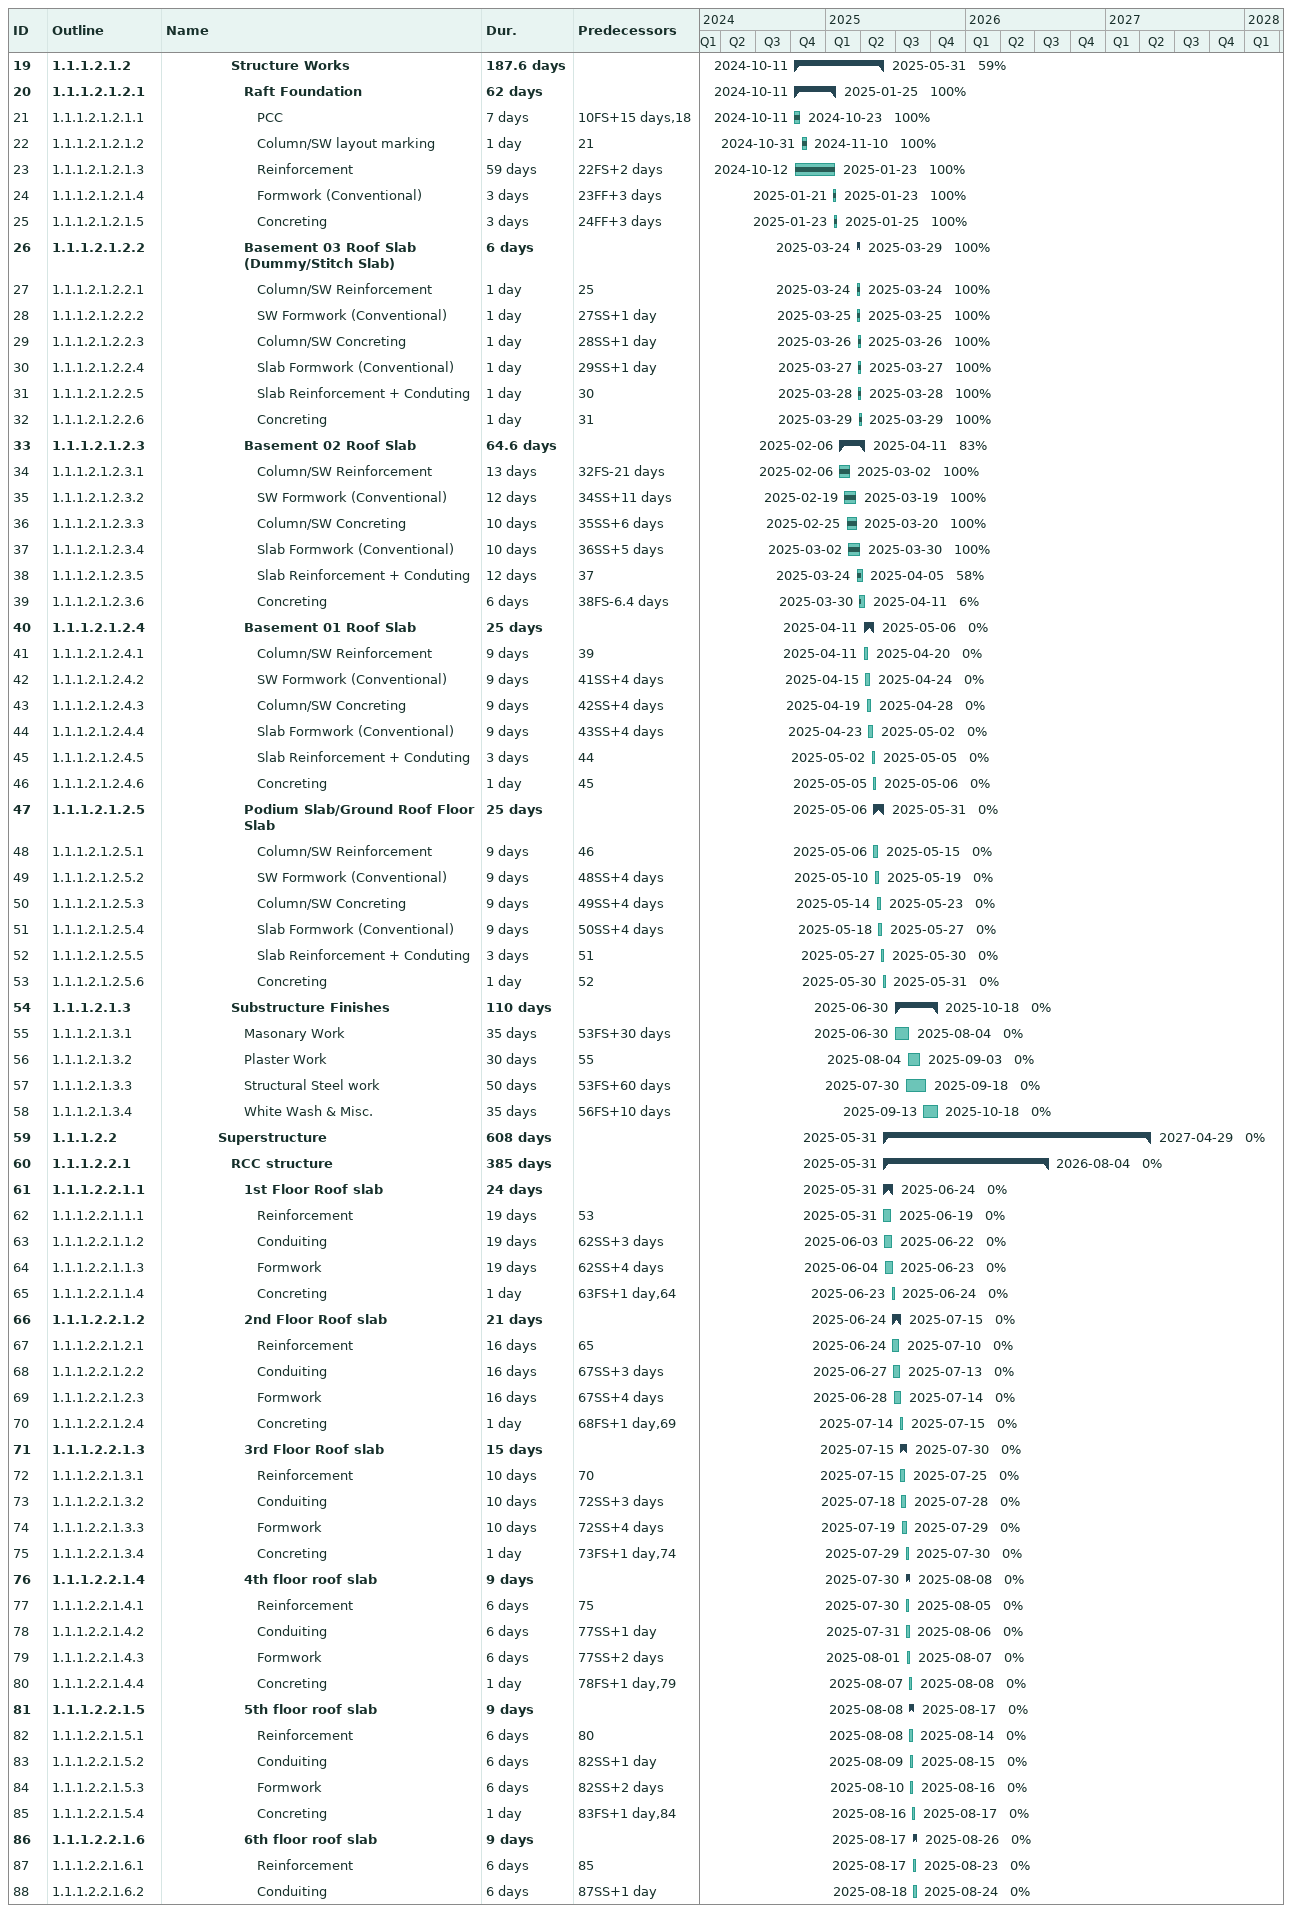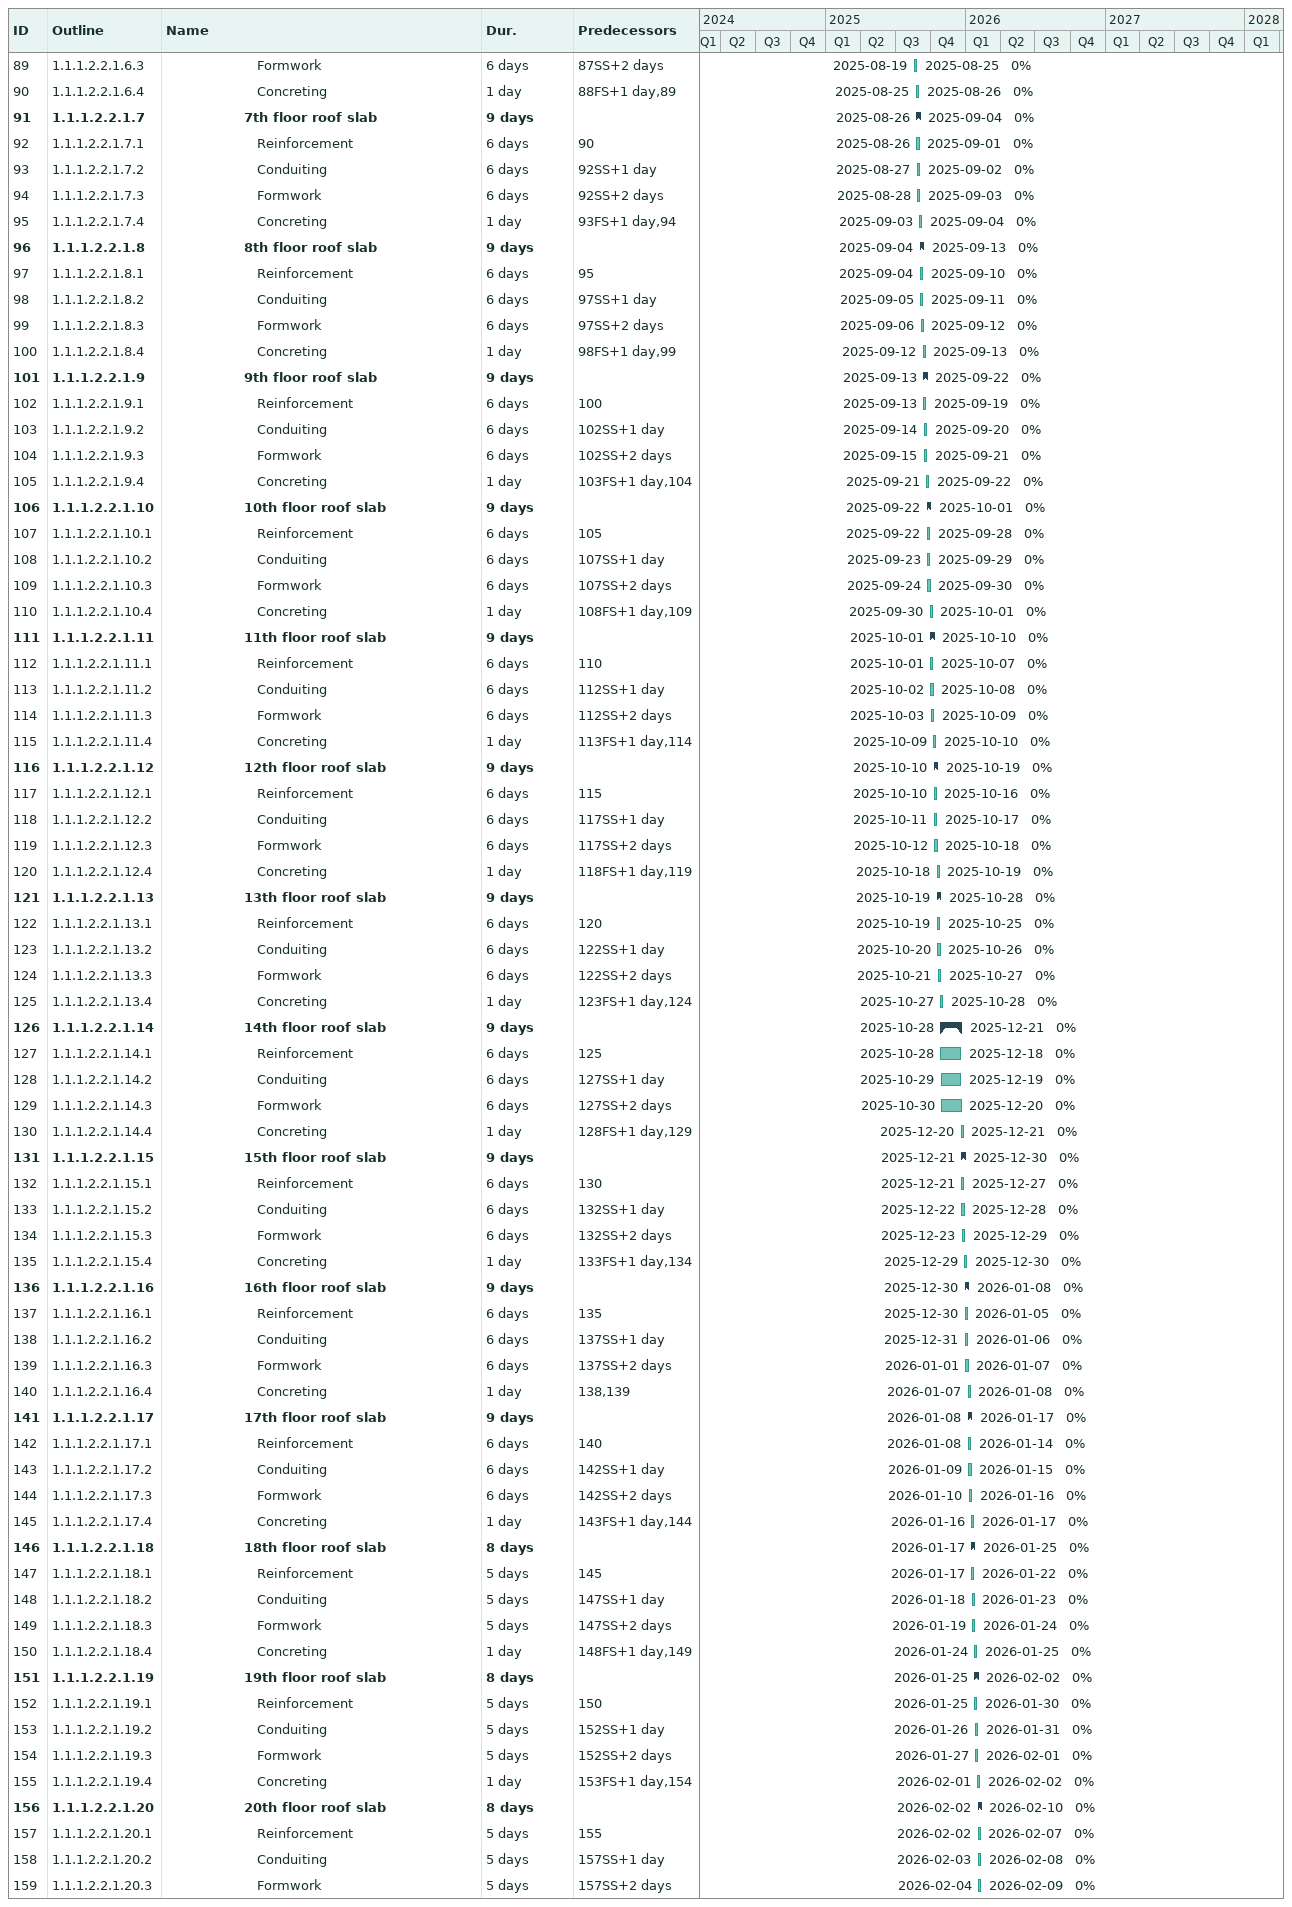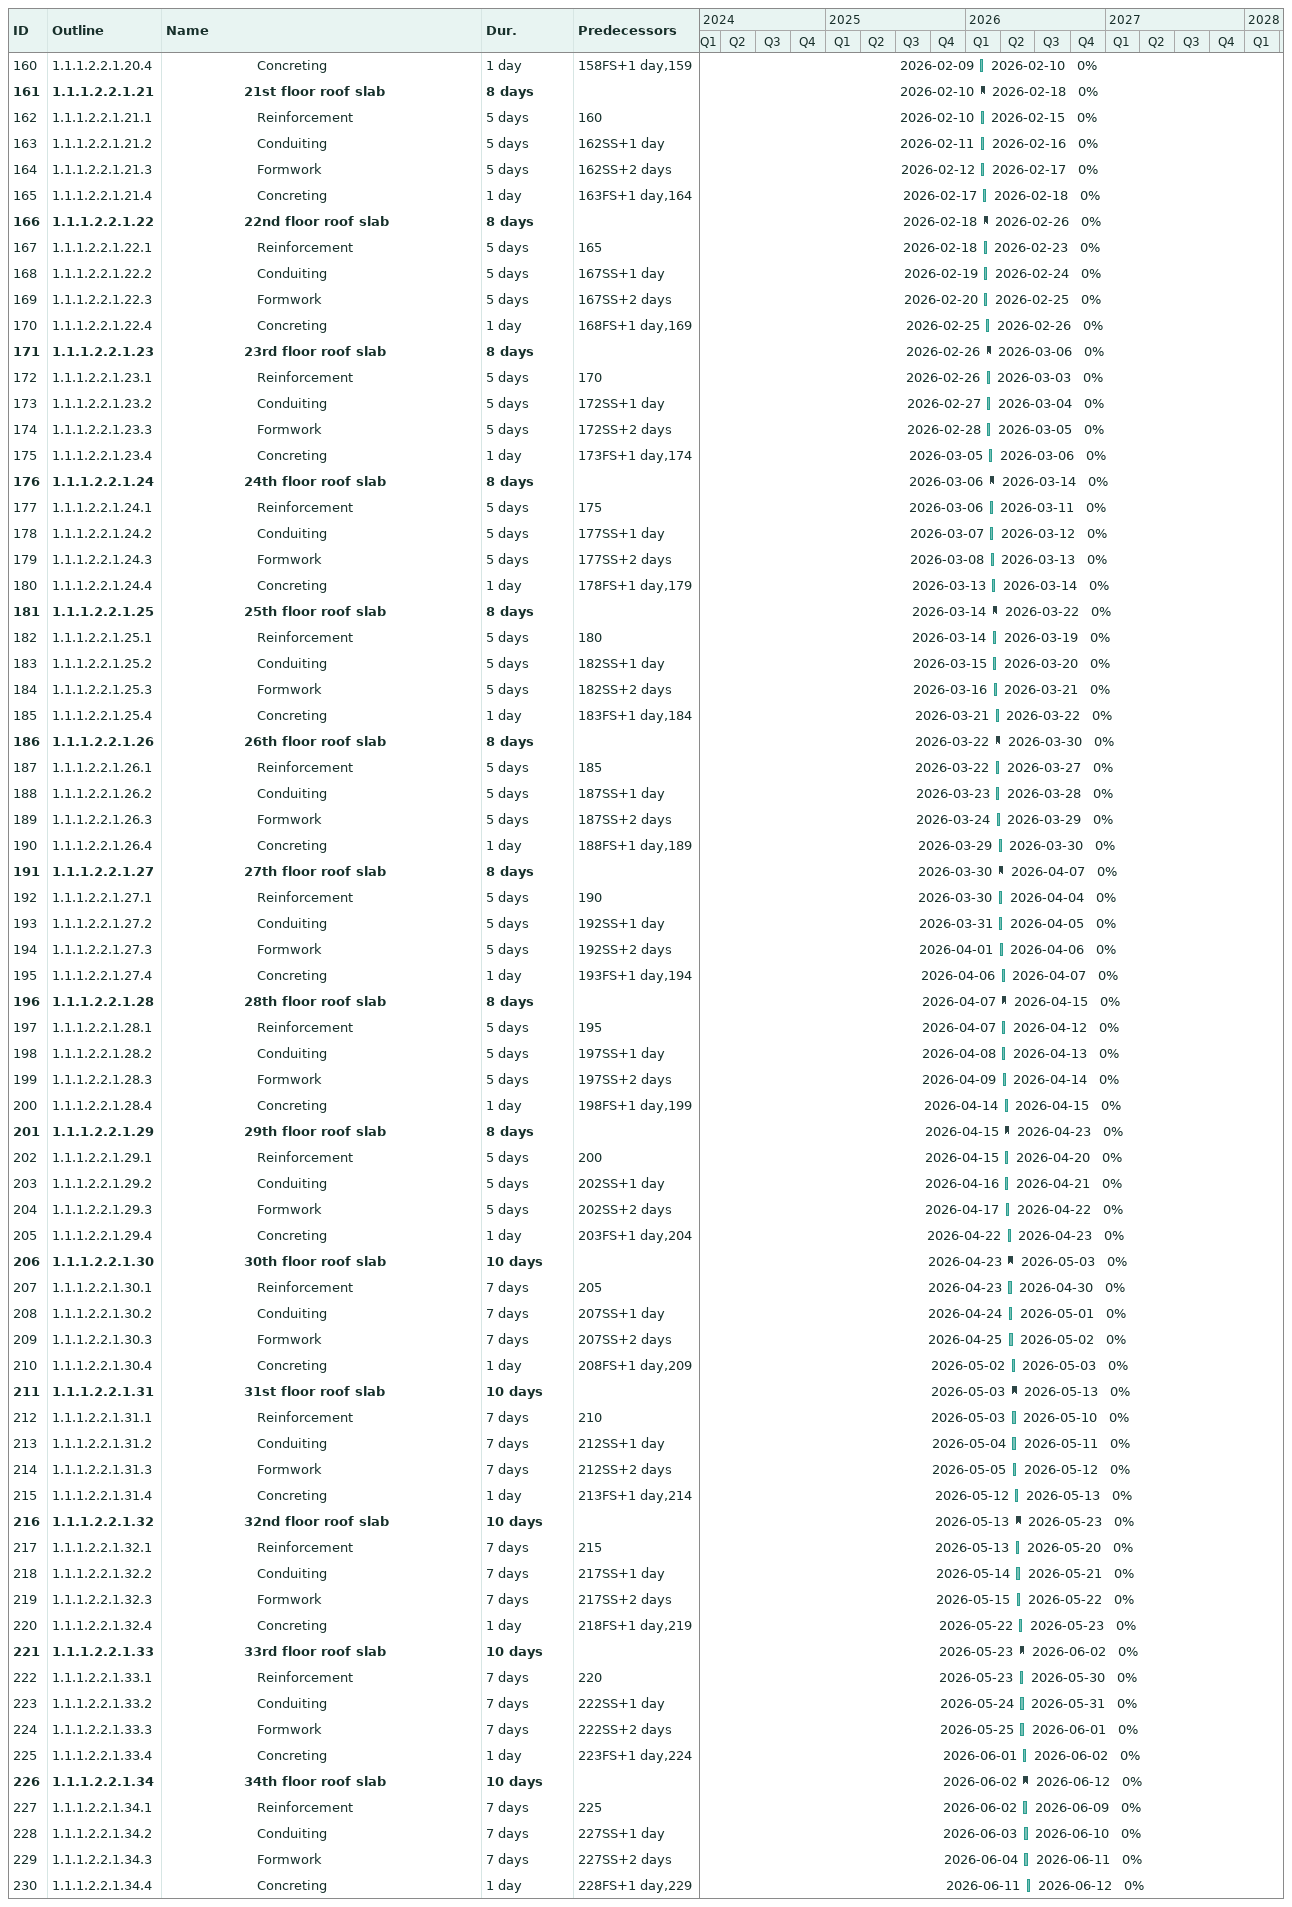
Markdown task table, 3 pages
| ID | WBS | Task | Duration | Start | Finish | Predecessors | % complete |
|---|---|---|---|---|---|---|---|
| 19 | 1.1.1.2.1.2 | **Structure Works** | 187.6d | 2024-10-11 | 2025-05-31 |  | 59 |
| 20 | 1.1.1.2.1.2.1 | **Raft Foundation** | 62d | 2024-10-11 | 2025-01-25 |  | 100 |
| 21 | 1.1.1.2.1.2.1.1 | PCC | 7d | 2024-10-11 | 2024-10-23 | 10FS+15d, 18 | 100 |
| 22 | 1.1.1.2.1.2.1.2 | Column/SW layout marking | 1d | 2024-10-31 | 2024-11-10 | 21 | 100 |
| 23 | 1.1.1.2.1.2.1.3 | Reinforcement | 59d | 2024-10-12 | 2025-01-23 | 22FS+2d | 100 |
| 24 | 1.1.1.2.1.2.1.4 | Formwork (Conventional) | 3d | 2025-01-21 | 2025-01-23 | 23FF+3d | 100 |
| 25 | 1.1.1.2.1.2.1.5 | Concreting | 3d | 2025-01-23 | 2025-01-25 | 24FF+3d | 100 |
| 26 | 1.1.1.2.1.2.2 | **Basement 03 Roof Slab (Dummy/Stitch Slab)** | 6d | 2025-03-24 | 2025-03-29 |  | 100 |
| 27 | 1.1.1.2.1.2.2.1 | Column/SW Reinforcement | 1d | 2025-03-24 | 2025-03-24 | 25 | 100 |
| 28 | 1.1.1.2.1.2.2.2 | SW Formwork (Conventional) | 1d | 2025-03-25 | 2025-03-25 | 27SS+1d | 100 |
| 29 | 1.1.1.2.1.2.2.3 | Column/SW Concreting | 1d | 2025-03-26 | 2025-03-26 | 28SS+1d | 100 |
| 30 | 1.1.1.2.1.2.2.4 | Slab Formwork (Conventional) | 1d | 2025-03-27 | 2025-03-27 | 29SS+1d | 100 |
| 31 | 1.1.1.2.1.2.2.5 | Slab Reinforcement + Conduting | 1d | 2025-03-28 | 2025-03-28 | 30 | 100 |
| 32 | 1.1.1.2.1.2.2.6 | Concreting | 1d | 2025-03-29 | 2025-03-29 | 31 | 100 |
| 33 | 1.1.1.2.1.2.3 | **Basement 02 Roof Slab** | 64.6d | 2025-02-06 | 2025-04-11 |  | 83 |
| 34 | 1.1.1.2.1.2.3.1 | Column/SW Reinforcement | 13d | 2025-02-06 | 2025-03-02 | 32FS-21d | 100 |
| 35 | 1.1.1.2.1.2.3.2 | SW Formwork (Conventional) | 12d | 2025-02-19 | 2025-03-19 | 34SS+11d | 100 |
| 36 | 1.1.1.2.1.2.3.3 | Column/SW Concreting | 10d | 2025-02-25 | 2025-03-20 | 35SS+6d | 100 |
| 37 | 1.1.1.2.1.2.3.4 | Slab Formwork (Conventional) | 10d | 2025-03-02 | 2025-03-30 | 36SS+5d | 100 |
| 38 | 1.1.1.2.1.2.3.5 | Slab Reinforcement + Conduting | 12d | 2025-03-24 | 2025-04-05 | 37 | 58 |
| 39 | 1.1.1.2.1.2.3.6 | Concreting | 6d | 2025-03-30 | 2025-04-11 | 38FS-6.4d | 6 |
| 40 | 1.1.1.2.1.2.4 | **Basement 01 Roof Slab** | 25d | 2025-04-11 | 2025-05-06 |  | 0 |
| 41 | 1.1.1.2.1.2.4.1 | Column/SW Reinforcement | 9d | 2025-04-11 | 2025-04-20 | 39 | 0 |
| 42 | 1.1.1.2.1.2.4.2 | SW Formwork (Conventional) | 9d | 2025-04-15 | 2025-04-24 | 41SS+4d | 0 |
| 43 | 1.1.1.2.1.2.4.3 | Column/SW Concreting | 9d | 2025-04-19 | 2025-04-28 | 42SS+4d | 0 |
| 44 | 1.1.1.2.1.2.4.4 | Slab Formwork (Conventional) | 9d | 2025-04-23 | 2025-05-02 | 43SS+4d | 0 |
| 45 | 1.1.1.2.1.2.4.5 | Slab Reinforcement + Conduting | 3d | 2025-05-02 | 2025-05-05 | 44 | 0 |
| 46 | 1.1.1.2.1.2.4.6 | Concreting | 1d | 2025-05-05 | 2025-05-06 | 45 | 0 |
| 47 | 1.1.1.2.1.2.5 | **Podium Slab/Ground Roof Floor Slab** | 25d | 2025-05-06 | 2025-05-31 |  | 0 |
| 48 | 1.1.1.2.1.2.5.1 | Column/SW Reinforcement | 9d | 2025-05-06 | 2025-05-15 | 46 | 0 |
| 49 | 1.1.1.2.1.2.5.2 | SW Formwork (Conventional) | 9d | 2025-05-10 | 2025-05-19 | 48SS+4d | 0 |
| 50 | 1.1.1.2.1.2.5.3 | Column/SW Concreting | 9d | 2025-05-14 | 2025-05-23 | 49SS+4d | 0 |
| 51 | 1.1.1.2.1.2.5.4 | Slab Formwork (Conventional) | 9d | 2025-05-18 | 2025-05-27 | 50SS+4d | 0 |
| 52 | 1.1.1.2.1.2.5.5 | Slab Reinforcement + Conduting | 3d | 2025-05-27 | 2025-05-30 | 51 | 0 |
| 53 | 1.1.1.2.1.2.5.6 | Concreting | 1d | 2025-05-30 | 2025-05-31 | 52 | 0 |
| 54 | 1.1.1.2.1.3 | **Substructure Finishes** | 110d | 2025-06-30 | 2025-10-18 |  | 0 |
| 55 | 1.1.1.2.1.3.1 | Masonary Work | 35d | 2025-06-30 | 2025-08-04 | 53FS+30d | 0 |
| 56 | 1.1.1.2.1.3.2 | Plaster Work | 30d | 2025-08-04 | 2025-09-03 | 55 | 0 |
| 57 | 1.1.1.2.1.3.3 | Structural Steel work | 50d | 2025-07-30 | 2025-09-18 | 53FS+60d | 0 |
| 58 | 1.1.1.2.1.3.4 | White Wash & Misc. | 35d | 2025-09-13 | 2025-10-18 | 56FS+10d | 0 |
| 59 | 1.1.1.2.2 | **Superstructure** | 608d | 2025-05-31 | 2027-04-29 |  | 0 |
| 60 | 1.1.1.2.2.1 | **RCC structure** | 385d | 2025-05-31 | 2026-08-04 |  | 0 |
| 61 | 1.1.1.2.2.1.1 | **1st Floor Roof slab** | 24d | 2025-05-31 | 2025-06-24 |  | 0 |
| 62 | 1.1.1.2.2.1.1.1 | Reinforcement | 19d | 2025-05-31 | 2025-06-19 | 53 | 0 |
| 63 | 1.1.1.2.2.1.1.2 | Conduiting | 19d | 2025-06-03 | 2025-06-22 | 62SS+3d | 0 |
| 64 | 1.1.1.2.2.1.1.3 | Formwork | 19d | 2025-06-04 | 2025-06-23 | 62SS+4d | 0 |
| 65 | 1.1.1.2.2.1.1.4 | Concreting | 1d | 2025-06-23 | 2025-06-24 | 63FS+1d, 64 | 0 |
| 66 | 1.1.1.2.2.1.2 | **2nd Floor Roof slab** | 21d | 2025-06-24 | 2025-07-15 |  | 0 |
| 67 | 1.1.1.2.2.1.2.1 | Reinforcement | 16d | 2025-06-24 | 2025-07-10 | 65 | 0 |
| 68 | 1.1.1.2.2.1.2.2 | Conduiting | 16d | 2025-06-27 | 2025-07-13 | 67SS+3d | 0 |
| 69 | 1.1.1.2.2.1.2.3 | Formwork | 16d | 2025-06-28 | 2025-07-14 | 67SS+4d | 0 |
| 70 | 1.1.1.2.2.1.2.4 | Concreting | 1d | 2025-07-14 | 2025-07-15 | 68FS+1d, 69 | 0 |
| 71 | 1.1.1.2.2.1.3 | **3rd Floor Roof slab** | 15d | 2025-07-15 | 2025-07-30 |  | 0 |
| 72 | 1.1.1.2.2.1.3.1 | Reinforcement | 10d | 2025-07-15 | 2025-07-25 | 70 | 0 |
| 73 | 1.1.1.2.2.1.3.2 | Conduiting | 10d | 2025-07-18 | 2025-07-28 | 72SS+3d | 0 |
| 74 | 1.1.1.2.2.1.3.3 | Formwork | 10d | 2025-07-19 | 2025-07-29 | 72SS+4d | 0 |
| 75 | 1.1.1.2.2.1.3.4 | Concreting | 1d | 2025-07-29 | 2025-07-30 | 73FS+1d, 74 | 0 |
| 76 | 1.1.1.2.2.1.4 | **4th floor roof slab** | 9d | 2025-07-30 | 2025-08-08 |  | 0 |
| 77 | 1.1.1.2.2.1.4.1 | Reinforcement | 6d | 2025-07-30 | 2025-08-05 | 75 | 0 |
| 78 | 1.1.1.2.2.1.4.2 | Conduiting | 6d | 2025-07-31 | 2025-08-06 | 77SS+1d | 0 |
| 79 | 1.1.1.2.2.1.4.3 | Formwork | 6d | 2025-08-01 | 2025-08-07 | 77SS+2d | 0 |
| 80 | 1.1.1.2.2.1.4.4 | Concreting | 1d | 2025-08-07 | 2025-08-08 | 78FS+1d, 79 | 0 |
| 81 | 1.1.1.2.2.1.5 | **5th floor roof slab** | 9d | 2025-08-08 | 2025-08-17 |  | 0 |
| 82 | 1.1.1.2.2.1.5.1 | Reinforcement | 6d | 2025-08-08 | 2025-08-14 | 80 | 0 |
| 83 | 1.1.1.2.2.1.5.2 | Conduiting | 6d | 2025-08-09 | 2025-08-15 | 82SS+1d | 0 |
| 84 | 1.1.1.2.2.1.5.3 | Formwork | 6d | 2025-08-10 | 2025-08-16 | 82SS+2d | 0 |
| 85 | 1.1.1.2.2.1.5.4 | Concreting | 1d | 2025-08-16 | 2025-08-17 | 83FS+1d, 84 | 0 |
| 86 | 1.1.1.2.2.1.6 | **6th floor roof slab** | 9d | 2025-08-17 | 2025-08-26 |  | 0 |
| 87 | 1.1.1.2.2.1.6.1 | Reinforcement | 6d | 2025-08-17 | 2025-08-23 | 85 | 0 |
| 88 | 1.1.1.2.2.1.6.2 | Conduiting | 6d | 2025-08-18 | 2025-08-24 | 87SS+1d | 0 |
| 89 | 1.1.1.2.2.1.6.3 | Formwork | 6d | 2025-08-19 | 2025-08-25 | 87SS+2d | 0 |
| 90 | 1.1.1.2.2.1.6.4 | Concreting | 1d | 2025-08-25 | 2025-08-26 | 88FS+1d, 89 | 0 |
| 91 | 1.1.1.2.2.1.7 | **7th floor roof slab** | 9d | 2025-08-26 | 2025-09-04 |  | 0 |
| 92 | 1.1.1.2.2.1.7.1 | Reinforcement | 6d | 2025-08-26 | 2025-09-01 | 90 | 0 |
| 93 | 1.1.1.2.2.1.7.2 | Conduiting | 6d | 2025-08-27 | 2025-09-02 | 92SS+1d | 0 |
| 94 | 1.1.1.2.2.1.7.3 | Formwork | 6d | 2025-08-28 | 2025-09-03 | 92SS+2d | 0 |
| 95 | 1.1.1.2.2.1.7.4 | Concreting | 1d | 2025-09-03 | 2025-09-04 | 93FS+1d, 94 | 0 |
| 96 | 1.1.1.2.2.1.8 | **8th floor roof slab** | 9d | 2025-09-04 | 2025-09-13 |  | 0 |
| 97 | 1.1.1.2.2.1.8.1 | Reinforcement | 6d | 2025-09-04 | 2025-09-10 | 95 | 0 |
| 98 | 1.1.1.2.2.1.8.2 | Conduiting | 6d | 2025-09-05 | 2025-09-11 | 97SS+1d | 0 |
| 99 | 1.1.1.2.2.1.8.3 | Formwork | 6d | 2025-09-06 | 2025-09-12 | 97SS+2d | 0 |
| 100 | 1.1.1.2.2.1.8.4 | Concreting | 1d | 2025-09-12 | 2025-09-13 | 98FS+1d, 99 | 0 |
| 101 | 1.1.1.2.2.1.9 | **9th floor roof slab** | 9d | 2025-09-13 | 2025-09-22 |  | 0 |
| 102 | 1.1.1.2.2.1.9.1 | Reinforcement | 6d | 2025-09-13 | 2025-09-19 | 100 | 0 |
| 103 | 1.1.1.2.2.1.9.2 | Conduiting | 6d | 2025-09-14 | 2025-09-20 | 102SS+1d | 0 |
| 104 | 1.1.1.2.2.1.9.3 | Formwork | 6d | 2025-09-15 | 2025-09-21 | 102SS+2d | 0 |
| 105 | 1.1.1.2.2.1.9.4 | Concreting | 1d | 2025-09-21 | 2025-09-22 | 103FS+1d, 104 | 0 |
| 106 | 1.1.1.2.2.1.10 | **10th floor roof slab** | 9d | 2025-09-22 | 2025-10-01 |  | 0 |
| 107 | 1.1.1.2.2.1.10.1 | Reinforcement | 6d | 2025-09-22 | 2025-09-28 | 105 | 0 |
| 108 | 1.1.1.2.2.1.10.2 | Conduiting | 6d | 2025-09-23 | 2025-09-29 | 107SS+1d | 0 |
| 109 | 1.1.1.2.2.1.10.3 | Formwork | 6d | 2025-09-24 | 2025-09-30 | 107SS+2d | 0 |
| 110 | 1.1.1.2.2.1.10.4 | Concreting | 1d | 2025-09-30 | 2025-10-01 | 108FS+1d, 109 | 0 |
| 111 | 1.1.1.2.2.1.11 | **11th floor roof slab** | 9d | 2025-10-01 | 2025-10-10 |  | 0 |
| 112 | 1.1.1.2.2.1.11.1 | Reinforcement | 6d | 2025-10-01 | 2025-10-07 | 110 | 0 |
| 113 | 1.1.1.2.2.1.11.2 | Conduiting | 6d | 2025-10-02 | 2025-10-08 | 112SS+1d | 0 |
| 114 | 1.1.1.2.2.1.11.3 | Formwork | 6d | 2025-10-03 | 2025-10-09 | 112SS+2d | 0 |
| 115 | 1.1.1.2.2.1.11.4 | Concreting | 1d | 2025-10-09 | 2025-10-10 | 113FS+1d, 114 | 0 |
| 116 | 1.1.1.2.2.1.12 | **12th floor roof slab** | 9d | 2025-10-10 | 2025-10-19 |  | 0 |
| 117 | 1.1.1.2.2.1.12.1 | Reinforcement | 6d | 2025-10-10 | 2025-10-16 | 115 | 0 |
| 118 | 1.1.1.2.2.1.12.2 | Conduiting | 6d | 2025-10-11 | 2025-10-17 | 117SS+1d | 0 |
| 119 | 1.1.1.2.2.1.12.3 | Formwork | 6d | 2025-10-12 | 2025-10-18 | 117SS+2d | 0 |
| 120 | 1.1.1.2.2.1.12.4 | Concreting | 1d | 2025-10-18 | 2025-10-19 | 118FS+1d, 119 | 0 |
| 121 | 1.1.1.2.2.1.13 | **13th floor roof slab** | 9d | 2025-10-19 | 2025-10-28 |  | 0 |
| 122 | 1.1.1.2.2.1.13.1 | Reinforcement | 6d | 2025-10-19 | 2025-10-25 | 120 | 0 |
| 123 | 1.1.1.2.2.1.13.2 | Conduiting | 6d | 2025-10-20 | 2025-10-26 | 122SS+1d | 0 |
| 124 | 1.1.1.2.2.1.13.3 | Formwork | 6d | 2025-10-21 | 2025-10-27 | 122SS+2d | 0 |
| 125 | 1.1.1.2.2.1.13.4 | Concreting | 1d | 2025-10-27 | 2025-10-28 | 123FS+1d, 124 | 0 |
| 126 | 1.1.1.2.2.1.14 | **14th floor roof slab** | 9d | 2025-10-28 | 2025-12-21 |  | 0 |
| 127 | 1.1.1.2.2.1.14.1 | Reinforcement | 6d | 2025-10-28 | 2025-12-18 | 125 | 0 |
| 128 | 1.1.1.2.2.1.14.2 | Conduiting | 6d | 2025-10-29 | 2025-12-19 | 127SS+1d | 0 |
| 129 | 1.1.1.2.2.1.14.3 | Formwork | 6d | 2025-10-30 | 2025-12-20 | 127SS+2d | 0 |
| 130 | 1.1.1.2.2.1.14.4 | Concreting | 1d | 2025-12-20 | 2025-12-21 | 128FS+1d, 129 | 0 |
| 131 | 1.1.1.2.2.1.15 | **15th floor roof slab** | 9d | 2025-12-21 | 2025-12-30 |  | 0 |
| 132 | 1.1.1.2.2.1.15.1 | Reinforcement | 6d | 2025-12-21 | 2025-12-27 | 130 | 0 |
| 133 | 1.1.1.2.2.1.15.2 | Conduiting | 6d | 2025-12-22 | 2025-12-28 | 132SS+1d | 0 |
| 134 | 1.1.1.2.2.1.15.3 | Formwork | 6d | 2025-12-23 | 2025-12-29 | 132SS+2d | 0 |
| 135 | 1.1.1.2.2.1.15.4 | Concreting | 1d | 2025-12-29 | 2025-12-30 | 133FS+1d, 134 | 0 |
| 136 | 1.1.1.2.2.1.16 | **16th floor roof slab** | 9d | 2025-12-30 | 2026-01-08 |  | 0 |
| 137 | 1.1.1.2.2.1.16.1 | Reinforcement | 6d | 2025-12-30 | 2026-01-05 | 135 | 0 |
| 138 | 1.1.1.2.2.1.16.2 | Conduiting | 6d | 2025-12-31 | 2026-01-06 | 137SS+1d | 0 |
| 139 | 1.1.1.2.2.1.16.3 | Formwork | 6d | 2026-01-01 | 2026-01-07 | 137SS+2d | 0 |
| 140 | 1.1.1.2.2.1.16.4 | Concreting | 1d | 2026-01-07 | 2026-01-08 | 138, 139 | 0 |
| 141 | 1.1.1.2.2.1.17 | **17th floor roof slab** | 9d | 2026-01-08 | 2026-01-17 |  | 0 |
| 142 | 1.1.1.2.2.1.17.1 | Reinforcement | 6d | 2026-01-08 | 2026-01-14 | 140 | 0 |
| 143 | 1.1.1.2.2.1.17.2 | Conduiting | 6d | 2026-01-09 | 2026-01-15 | 142SS+1d | 0 |
| 144 | 1.1.1.2.2.1.17.3 | Formwork | 6d | 2026-01-10 | 2026-01-16 | 142SS+2d | 0 |
| 145 | 1.1.1.2.2.1.17.4 | Concreting | 1d | 2026-01-16 | 2026-01-17 | 143FS+1d, 144 | 0 |
| 146 | 1.1.1.2.2.1.18 | **18th floor roof slab** | 8d | 2026-01-17 | 2026-01-25 |  | 0 |
| 147 | 1.1.1.2.2.1.18.1 | Reinforcement | 5d | 2026-01-17 | 2026-01-22 | 145 | 0 |
| 148 | 1.1.1.2.2.1.18.2 | Conduiting | 5d | 2026-01-18 | 2026-01-23 | 147SS+1d | 0 |
| 149 | 1.1.1.2.2.1.18.3 | Formwork | 5d | 2026-01-19 | 2026-01-24 | 147SS+2d | 0 |
| 150 | 1.1.1.2.2.1.18.4 | Concreting | 1d | 2026-01-24 | 2026-01-25 | 148FS+1d, 149 | 0 |
| 151 | 1.1.1.2.2.1.19 | **19th floor roof slab** | 8d | 2026-01-25 | 2026-02-02 |  | 0 |
| 152 | 1.1.1.2.2.1.19.1 | Reinforcement | 5d | 2026-01-25 | 2026-01-30 | 150 | 0 |
| 153 | 1.1.1.2.2.1.19.2 | Conduiting | 5d | 2026-01-26 | 2026-01-31 | 152SS+1d | 0 |
| 154 | 1.1.1.2.2.1.19.3 | Formwork | 5d | 2026-01-27 | 2026-02-01 | 152SS+2d | 0 |
| 155 | 1.1.1.2.2.1.19.4 | Concreting | 1d | 2026-02-01 | 2026-02-02 | 153FS+1d, 154 | 0 |
| 156 | 1.1.1.2.2.1.20 | **20th floor roof slab** | 8d | 2026-02-02 | 2026-02-10 |  | 0 |
| 157 | 1.1.1.2.2.1.20.1 | Reinforcement | 5d | 2026-02-02 | 2026-02-07 | 155 | 0 |
| 158 | 1.1.1.2.2.1.20.2 | Conduiting | 5d | 2026-02-03 | 2026-02-08 | 157SS+1d | 0 |
| 159 | 1.1.1.2.2.1.20.3 | Formwork | 5d | 2026-02-04 | 2026-02-09 | 157SS+2d | 0 |
| 160 | 1.1.1.2.2.1.20.4 | Concreting | 1d | 2026-02-09 | 2026-02-10 | 158FS+1d, 159 | 0 |
| 161 | 1.1.1.2.2.1.21 | **21st floor roof slab** | 8d | 2026-02-10 | 2026-02-18 |  | 0 |
| 162 | 1.1.1.2.2.1.21.1 | Reinforcement | 5d | 2026-02-10 | 2026-02-15 | 160 | 0 |
| 163 | 1.1.1.2.2.1.21.2 | Conduiting | 5d | 2026-02-11 | 2026-02-16 | 162SS+1d | 0 |
| 164 | 1.1.1.2.2.1.21.3 | Formwork | 5d | 2026-02-12 | 2026-02-17 | 162SS+2d | 0 |
| 165 | 1.1.1.2.2.1.21.4 | Concreting | 1d | 2026-02-17 | 2026-02-18 | 163FS+1d, 164 | 0 |
| 166 | 1.1.1.2.2.1.22 | **22nd floor roof slab** | 8d | 2026-02-18 | 2026-02-26 |  | 0 |
| 167 | 1.1.1.2.2.1.22.1 | Reinforcement | 5d | 2026-02-18 | 2026-02-23 | 165 | 0 |
| 168 | 1.1.1.2.2.1.22.2 | Conduiting | 5d | 2026-02-19 | 2026-02-24 | 167SS+1d | 0 |
| 169 | 1.1.1.2.2.1.22.3 | Formwork | 5d | 2026-02-20 | 2026-02-25 | 167SS+2d | 0 |
| 170 | 1.1.1.2.2.1.22.4 | Concreting | 1d | 2026-02-25 | 2026-02-26 | 168FS+1d, 169 | 0 |
| 171 | 1.1.1.2.2.1.23 | **23rd floor roof slab** | 8d | 2026-02-26 | 2026-03-06 |  | 0 |
| 172 | 1.1.1.2.2.1.23.1 | Reinforcement | 5d | 2026-02-26 | 2026-03-03 | 170 | 0 |
| 173 | 1.1.1.2.2.1.23.2 | Conduiting | 5d | 2026-02-27 | 2026-03-04 | 172SS+1d | 0 |
| 174 | 1.1.1.2.2.1.23.3 | Formwork | 5d | 2026-02-28 | 2026-03-05 | 172SS+2d | 0 |
| 175 | 1.1.1.2.2.1.23.4 | Concreting | 1d | 2026-03-05 | 2026-03-06 | 173FS+1d, 174 | 0 |
| 176 | 1.1.1.2.2.1.24 | **24th floor roof slab** | 8d | 2026-03-06 | 2026-03-14 |  | 0 |
| 177 | 1.1.1.2.2.1.24.1 | Reinforcement | 5d | 2026-03-06 | 2026-03-11 | 175 | 0 |
| 178 | 1.1.1.2.2.1.24.2 | Conduiting | 5d | 2026-03-07 | 2026-03-12 | 177SS+1d | 0 |
| 179 | 1.1.1.2.2.1.24.3 | Formwork | 5d | 2026-03-08 | 2026-03-13 | 177SS+2d | 0 |
| 180 | 1.1.1.2.2.1.24.4 | Concreting | 1d | 2026-03-13 | 2026-03-14 | 178FS+1d, 179 | 0 |
| 181 | 1.1.1.2.2.1.25 | **25th floor roof slab** | 8d | 2026-03-14 | 2026-03-22 |  | 0 |
| 182 | 1.1.1.2.2.1.25.1 | Reinforcement | 5d | 2026-03-14 | 2026-03-19 | 180 | 0 |
| 183 | 1.1.1.2.2.1.25.2 | Conduiting | 5d | 2026-03-15 | 2026-03-20 | 182SS+1d | 0 |
| 184 | 1.1.1.2.2.1.25.3 | Formwork | 5d | 2026-03-16 | 2026-03-21 | 182SS+2d | 0 |
| 185 | 1.1.1.2.2.1.25.4 | Concreting | 1d | 2026-03-21 | 2026-03-22 | 183FS+1d, 184 | 0 |
| 186 | 1.1.1.2.2.1.26 | **26th floor roof slab** | 8d | 2026-03-22 | 2026-03-30 |  | 0 |
| 187 | 1.1.1.2.2.1.26.1 | Reinforcement | 5d | 2026-03-22 | 2026-03-27 | 185 | 0 |
| 188 | 1.1.1.2.2.1.26.2 | Conduiting | 5d | 2026-03-23 | 2026-03-28 | 187SS+1d | 0 |
| 189 | 1.1.1.2.2.1.26.3 | Formwork | 5d | 2026-03-24 | 2026-03-29 | 187SS+2d | 0 |
| 190 | 1.1.1.2.2.1.26.4 | Concreting | 1d | 2026-03-29 | 2026-03-30 | 188FS+1d, 189 | 0 |
| 191 | 1.1.1.2.2.1.27 | **27th floor roof slab** | 8d | 2026-03-30 | 2026-04-07 |  | 0 |
| 192 | 1.1.1.2.2.1.27.1 | Reinforcement | 5d | 2026-03-30 | 2026-04-04 | 190 | 0 |
| 193 | 1.1.1.2.2.1.27.2 | Conduiting | 5d | 2026-03-31 | 2026-04-05 | 192SS+1d | 0 |
| 194 | 1.1.1.2.2.1.27.3 | Formwork | 5d | 2026-04-01 | 2026-04-06 | 192SS+2d | 0 |
| 195 | 1.1.1.2.2.1.27.4 | Concreting | 1d | 2026-04-06 | 2026-04-07 | 193FS+1d, 194 | 0 |
| 196 | 1.1.1.2.2.1.28 | **28th floor roof slab** | 8d | 2026-04-07 | 2026-04-15 |  | 0 |
| 197 | 1.1.1.2.2.1.28.1 | Reinforcement | 5d | 2026-04-07 | 2026-04-12 | 195 | 0 |
| 198 | 1.1.1.2.2.1.28.2 | Conduiting | 5d | 2026-04-08 | 2026-04-13 | 197SS+1d | 0 |
| 199 | 1.1.1.2.2.1.28.3 | Formwork | 5d | 2026-04-09 | 2026-04-14 | 197SS+2d | 0 |
| 200 | 1.1.1.2.2.1.28.4 | Concreting | 1d | 2026-04-14 | 2026-04-15 | 198FS+1d, 199 | 0 |
| 201 | 1.1.1.2.2.1.29 | **29th floor roof slab** | 8d | 2026-04-15 | 2026-04-23 |  | 0 |
| 202 | 1.1.1.2.2.1.29.1 | Reinforcement | 5d | 2026-04-15 | 2026-04-20 | 200 | 0 |
| 203 | 1.1.1.2.2.1.29.2 | Conduiting | 5d | 2026-04-16 | 2026-04-21 | 202SS+1d | 0 |
| 204 | 1.1.1.2.2.1.29.3 | Formwork | 5d | 2026-04-17 | 2026-04-22 | 202SS+2d | 0 |
| 205 | 1.1.1.2.2.1.29.4 | Concreting | 1d | 2026-04-22 | 2026-04-23 | 203FS+1d, 204 | 0 |
| 206 | 1.1.1.2.2.1.30 | **30th floor roof slab** | 10d | 2026-04-23 | 2026-05-03 |  | 0 |
| 207 | 1.1.1.2.2.1.30.1 | Reinforcement | 7d | 2026-04-23 | 2026-04-30 | 205 | 0 |
| 208 | 1.1.1.2.2.1.30.2 | Conduiting | 7d | 2026-04-24 | 2026-05-01 | 207SS+1d | 0 |
| 209 | 1.1.1.2.2.1.30.3 | Formwork | 7d | 2026-04-25 | 2026-05-02 | 207SS+2d | 0 |
| 210 | 1.1.1.2.2.1.30.4 | Concreting | 1d | 2026-05-02 | 2026-05-03 | 208FS+1d, 209 | 0 |
| 211 | 1.1.1.2.2.1.31 | **31st floor roof slab** | 10d | 2026-05-03 | 2026-05-13 |  | 0 |
| 212 | 1.1.1.2.2.1.31.1 | Reinforcement | 7d | 2026-05-03 | 2026-05-10 | 210 | 0 |
| 213 | 1.1.1.2.2.1.31.2 | Conduiting | 7d | 2026-05-04 | 2026-05-11 | 212SS+1d | 0 |
| 214 | 1.1.1.2.2.1.31.3 | Formwork | 7d | 2026-05-05 | 2026-05-12 | 212SS+2d | 0 |
| 215 | 1.1.1.2.2.1.31.4 | Concreting | 1d | 2026-05-12 | 2026-05-13 | 213FS+1d, 214 | 0 |
| 216 | 1.1.1.2.2.1.32 | **32nd floor roof slab** | 10d | 2026-05-13 | 2026-05-23 |  | 0 |
| 217 | 1.1.1.2.2.1.32.1 | Reinforcement | 7d | 2026-05-13 | 2026-05-20 | 215 | 0 |
| 218 | 1.1.1.2.2.1.32.2 | Conduiting | 7d | 2026-05-14 | 2026-05-21 | 217SS+1d | 0 |
| 219 | 1.1.1.2.2.1.32.3 | Formwork | 7d | 2026-05-15 | 2026-05-22 | 217SS+2d | 0 |
| 220 | 1.1.1.2.2.1.32.4 | Concreting | 1d | 2026-05-22 | 2026-05-23 | 218FS+1d, 219 | 0 |
| 221 | 1.1.1.2.2.1.33 | **33rd floor roof slab** | 10d | 2026-05-23 | 2026-06-02 |  | 0 |
| 222 | 1.1.1.2.2.1.33.1 | Reinforcement | 7d | 2026-05-23 | 2026-05-30 | 220 | 0 |
| 223 | 1.1.1.2.2.1.33.2 | Conduiting | 7d | 2026-05-24 | 2026-05-31 | 222SS+1d | 0 |
| 224 | 1.1.1.2.2.1.33.3 | Formwork | 7d | 2026-05-25 | 2026-06-01 | 222SS+2d | 0 |
| 225 | 1.1.1.2.2.1.33.4 | Concreting | 1d | 2026-06-01 | 2026-06-02 | 223FS+1d, 224 | 0 |
| 226 | 1.1.1.2.2.1.34 | **34th floor roof slab** | 10d | 2026-06-02 | 2026-06-12 |  | 0 |
| 227 | 1.1.1.2.2.1.34.1 | Reinforcement | 7d | 2026-06-02 | 2026-06-09 | 225 | 0 |
| 228 | 1.1.1.2.2.1.34.2 | Conduiting | 7d | 2026-06-03 | 2026-06-10 | 227SS+1d | 0 |
| 229 | 1.1.1.2.2.1.34.3 | Formwork | 7d | 2026-06-04 | 2026-06-11 | 227SS+2d | 0 |
| 230 | 1.1.1.2.2.1.34.4 | Concreting | 1d | 2026-06-11 | 2026-06-12 | 228FS+1d, 229 | 0 |
